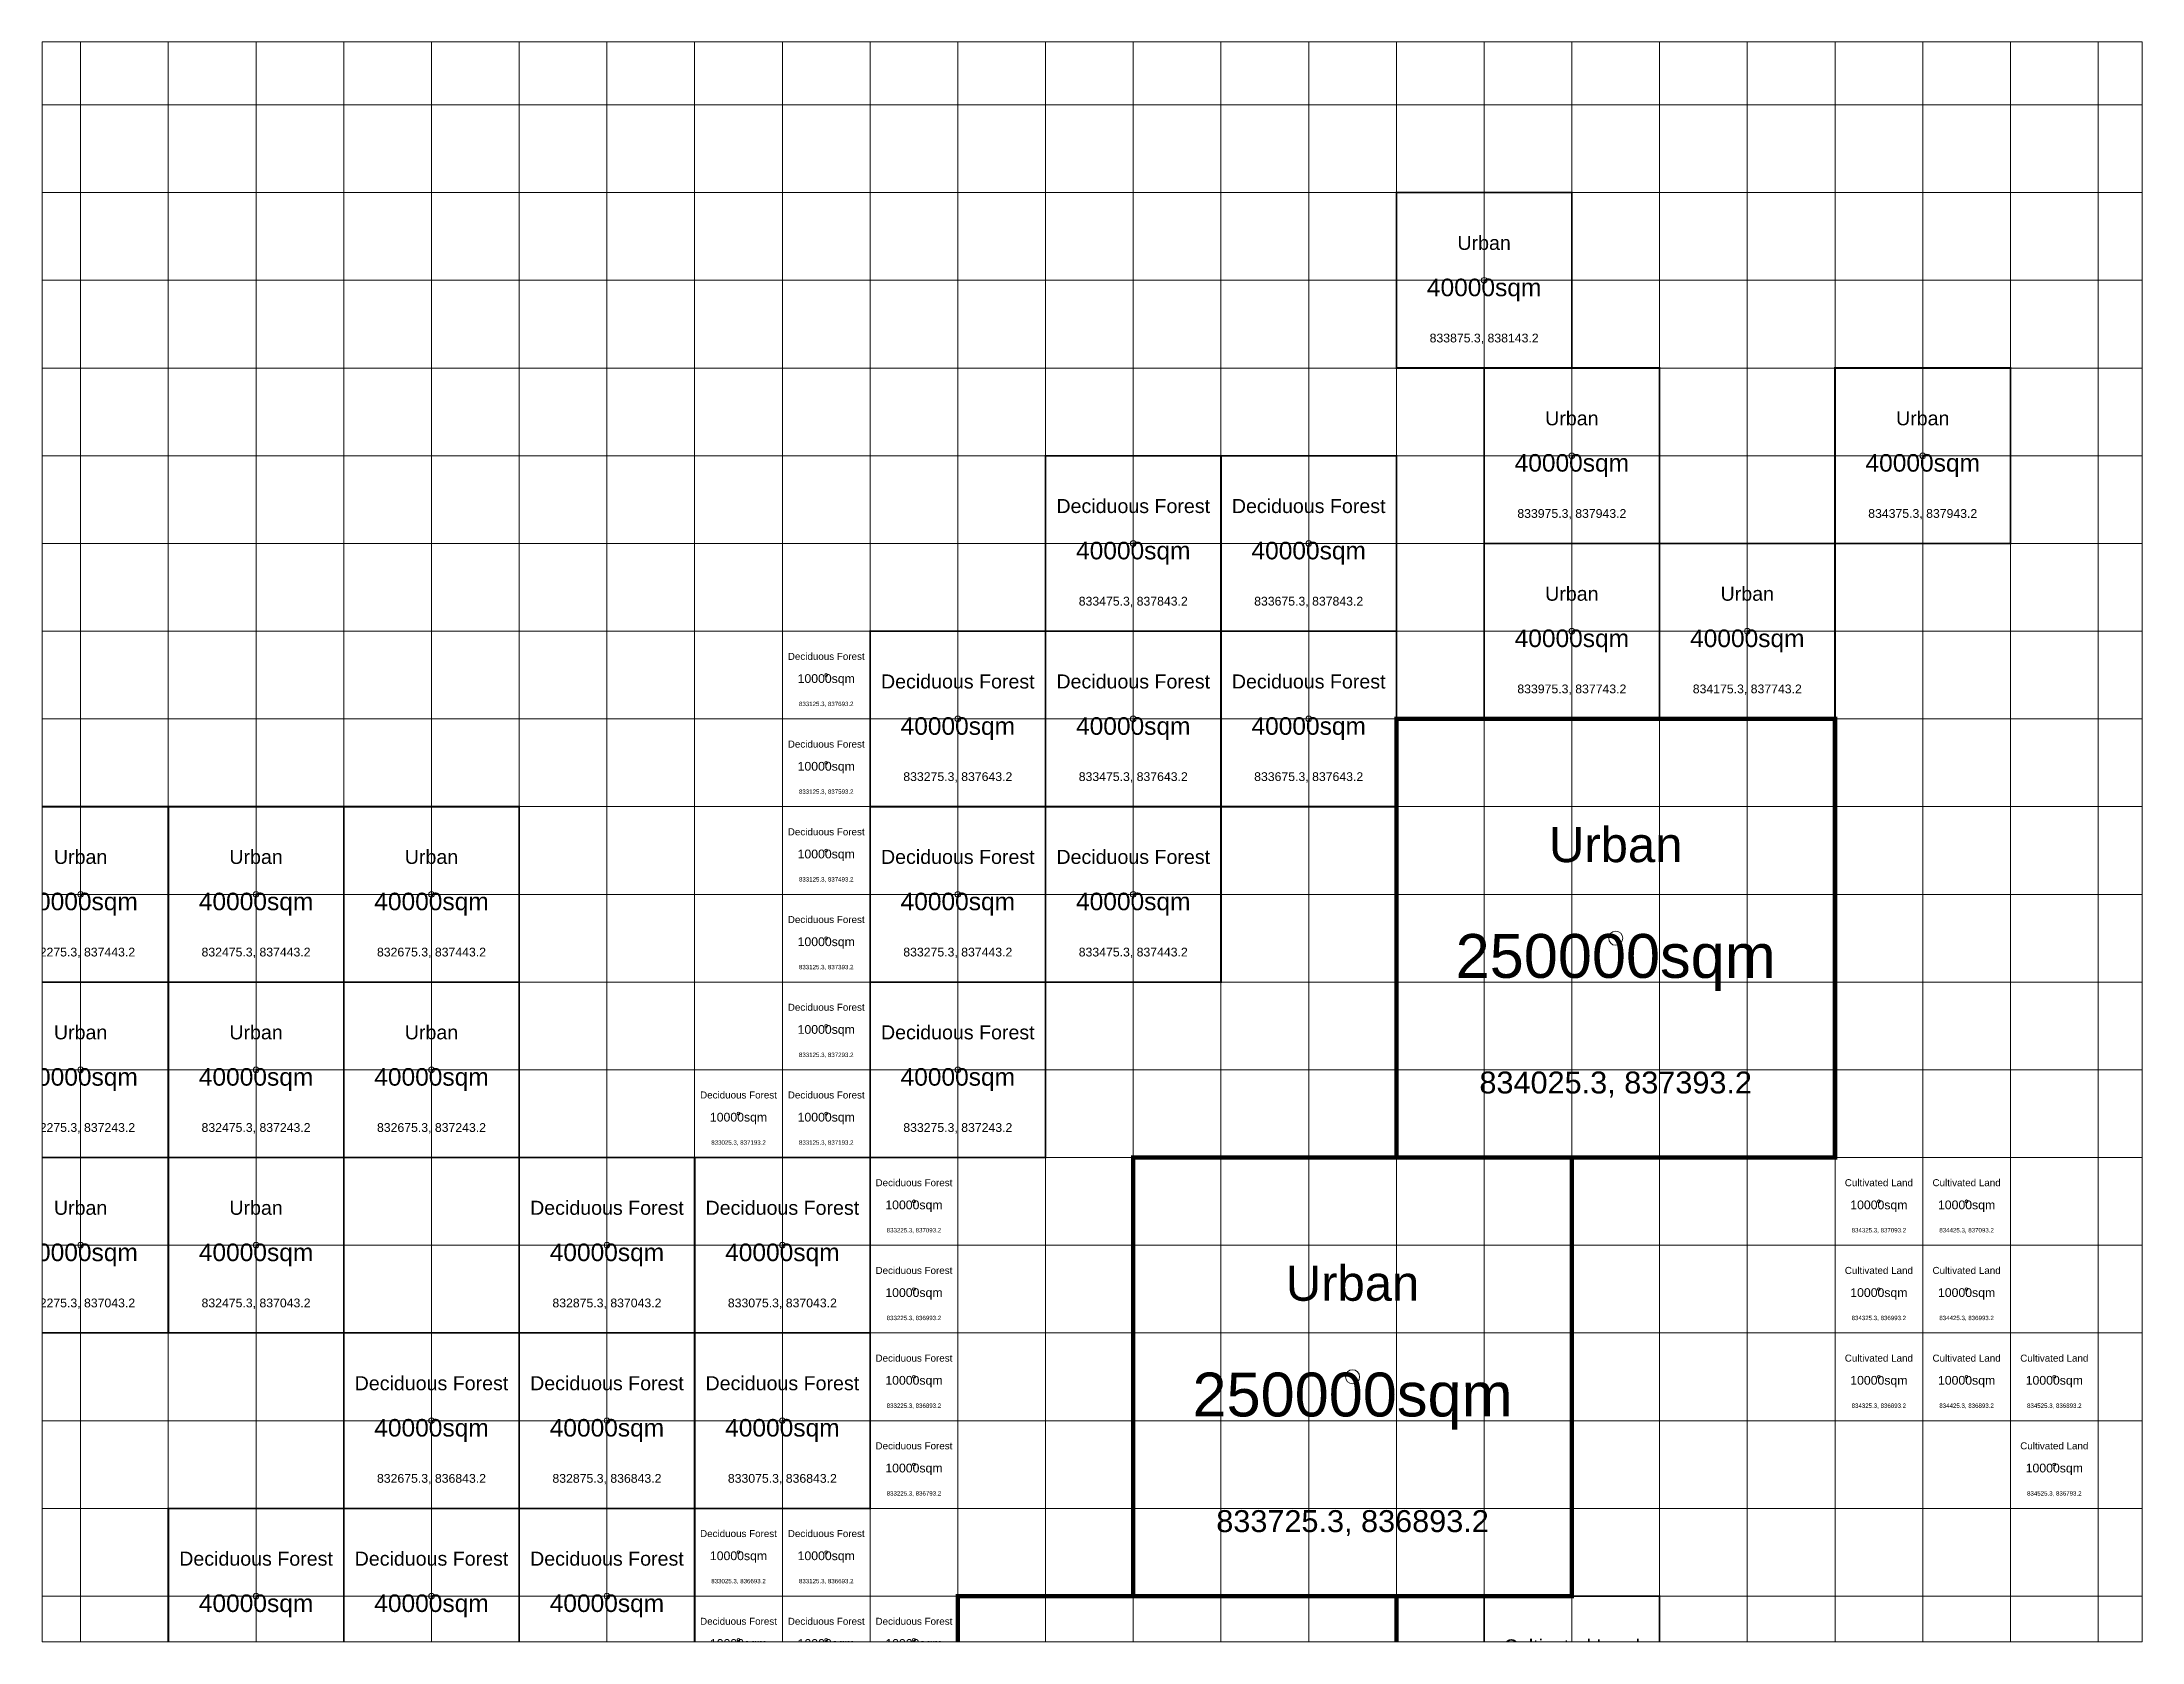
# Paper-space layout 'Layout2' of a CAD drawing. Header units: millimetres. Extents: x 1.05 to 9.45, y 0.8 to 7.2.
# The model-space entities are those that its viewports show. They can reach past a viewport. Long polylines and large blocks are cut down to what shows.
import ezdxf
from ezdxf.enums import TextEntityAlignment as Align

# ---------------------------------------------------------------- set-up
doc = ezdxf.new("R2010")
doc.units = ezdxf.units.MM
doc.header["$MEASUREMENT"] = 0
doc.layers.add('0_10km_10km', color=4, linetype='Continuous', lineweight=0)
doc.layers.add('0_Land Use', color=2, linetype='Continuous', lineweight=0)
for name, color, linetype, true_color in [('Cultivated Land', 41, 'Continuous', 0xffd966), ('Deciduous Forest', 79, 'Continuous', 0x375623), ('Urban', 46, 'Continuous', 0x806000)]:
    doc.layers.add(name, color=color, linetype=linetype, true_color=true_color)
doc.layers.add('Layer2', color=50, linetype='Continuous')
doc.styles.get("Standard").update_dxf_attribs({"font": 'arial.ttf'})
picture_1 = doc.add_image_def('image1.jpg', size_in_pixel=(720, 736))

# ---------------------------------------------------------------- blocks, each defined once
blk = doc.blocks.new('*U40')
blk.add_circle((100, 100), 3.21)
at = {"layer": 'Deciduous Forest', "const_width": 2}
blk.add_lwpolyline([(0, 0), (200, 0), (200, 200), (0, 200)], close=True, dxfattribs=at)
at = {"color": 0}
blk.add_attdef('LAND_TYPE', text='', height=16, dxfattribs=at).set_placement((100, 134.7), align=Align.CENTER)
for tag, height, p in [('BOX_AREA', 20, (100, 81.9)), ('COOR', 10, (100, 29.2))]:
    blk.add_attdef(tag, text='', height=height).set_placement(p, align=Align.CENTER)
blk = doc.blocks.new('*U46')
blk.add_circle((100, 100), 3.21)
at = {"layer": 'Deciduous Forest', "const_width": 2}
blk.add_lwpolyline([(0, 0), (200, 0), (200, 200), (0, 200)], close=True, dxfattribs=at)
at = {"color": 0}
blk.add_attdef('LAND_TYPE', text='', height=16, dxfattribs=at).set_placement((100, 134.7), align=Align.CENTER)
for tag, height, p in [('BOX_AREA', 20, (100, 81.9)), ('COOR', 10, (100, 29.2))]:
    blk.add_attdef(tag, text='', height=height).set_placement(p, align=Align.CENTER)
blk = doc.blocks.new('*U47')
blk.add_circle((100, 100), 3.21)
at = {"layer": 'Deciduous Forest', "const_width": 2}
blk.add_lwpolyline([(0, 0), (200, 0), (200, 200), (0, 200)], close=True, dxfattribs=at)
at = {"color": 0}
blk.add_attdef('LAND_TYPE', text='', height=16, dxfattribs=at).set_placement((100, 134.7), align=Align.CENTER)
for tag, height, p in [('BOX_AREA', 20, (100, 81.9)), ('COOR', 10, (100, 29.2))]:
    blk.add_attdef(tag, text='', height=height).set_placement(p, align=Align.CENTER)
blk = doc.blocks.new('*U48')
blk.add_circle((100, 100), 3.21)
at = {"layer": 'Deciduous Forest', "const_width": 2}
blk.add_lwpolyline([(0, 0), (200, 0), (200, 200), (0, 200)], close=True, dxfattribs=at)
at = {"color": 0}
blk.add_attdef('LAND_TYPE', text='', height=16, dxfattribs=at).set_placement((100, 134.7), align=Align.CENTER)
for tag, height, p in [('BOX_AREA', 20, (100, 81.9)), ('COOR', 10, (100, 29.2))]:
    blk.add_attdef(tag, text='', height=height).set_placement(p, align=Align.CENTER)
blk = doc.blocks.new('*U41')
blk.add_circle((100, 100), 3.21)
at = {"layer": 'Deciduous Forest', "const_width": 2}
blk.add_lwpolyline([(0, 0), (200, 0), (200, 200), (0, 200)], close=True, dxfattribs=at)
at = {"color": 0}
blk.add_attdef('LAND_TYPE', text='', height=16, dxfattribs=at).set_placement((100, 134.7), align=Align.CENTER)
for tag, height, p in [('BOX_AREA', 20, (100, 81.9)), ('COOR', 10, (100, 29.2))]:
    blk.add_attdef(tag, text='', height=height).set_placement(p, align=Align.CENTER)
blk = doc.blocks.new('*U42')
blk.add_circle((100, 100), 3.21)
at = {"layer": 'Deciduous Forest', "const_width": 2}
blk.add_lwpolyline([(0, 0), (200, 0), (200, 200), (0, 200)], close=True, dxfattribs=at)
at = {"color": 0}
blk.add_attdef('LAND_TYPE', text='', height=16, dxfattribs=at).set_placement((100, 134.7), align=Align.CENTER)
for tag, height, p in [('BOX_AREA', 20, (100, 81.9)), ('COOR', 10, (100, 29.2))]:
    blk.add_attdef(tag, text='', height=height).set_placement(p, align=Align.CENTER)
blk = doc.blocks.new('*U43')
blk.add_circle((100, 100), 3.21)
at = {"layer": 'Deciduous Forest', "const_width": 2}
blk.add_lwpolyline([(0, 0), (200, 0), (200, 200), (0, 200)], close=True, dxfattribs=at)
at = {"color": 0}
blk.add_attdef('LAND_TYPE', text='', height=16, dxfattribs=at).set_placement((100, 134.7), align=Align.CENTER)
for tag, height, p in [('BOX_AREA', 20, (100, 81.9)), ('COOR', 10, (100, 29.2))]:
    blk.add_attdef(tag, text='', height=height).set_placement(p, align=Align.CENTER)
blk = doc.blocks.new('*U44')
blk.add_circle((100, 100), 3.21)
at = {"layer": 'Deciduous Forest', "const_width": 2}
blk.add_lwpolyline([(0, 0), (200, 0), (200, 200), (0, 200)], close=True, dxfattribs=at)
at = {"color": 0}
blk.add_attdef('LAND_TYPE', text='', height=16, dxfattribs=at).set_placement((100, 134.7), align=Align.CENTER)
for tag, height, p in [('BOX_AREA', 20, (100, 81.9)), ('COOR', 10, (100, 29.2))]:
    blk.add_attdef(tag, text='', height=height).set_placement(p, align=Align.CENTER)
blk = doc.blocks.new('*U50')
blk.add_circle((100, 100), 3.21)
at = {"layer": 'Deciduous Forest', "const_width": 2}
blk.add_lwpolyline([(0, 0), (200, 0), (200, 200), (0, 200)], close=True, dxfattribs=at)
at = {"color": 0}
blk.add_attdef('LAND_TYPE', text='', height=16, dxfattribs=at).set_placement((100, 134.7), align=Align.CENTER)
for tag, height, p in [('BOX_AREA', 20, (100, 81.9)), ('COOR', 10, (100, 29.2))]:
    blk.add_attdef(tag, text='', height=height).set_placement(p, align=Align.CENTER)
blk = doc.blocks.new('*U51')
blk.add_circle((100, 100), 3.21)
at = {"layer": 'Deciduous Forest', "const_width": 2}
blk.add_lwpolyline([(0, 0), (200, 0), (200, 200), (0, 200)], close=True, dxfattribs=at)
at = {"color": 0}
blk.add_attdef('LAND_TYPE', text='', height=16, dxfattribs=at).set_placement((100, 134.7), align=Align.CENTER)
for tag, height, p in [('BOX_AREA', 20, (100, 81.9)), ('COOR', 10, (100, 29.2))]:
    blk.add_attdef(tag, text='', height=height).set_placement(p, align=Align.CENTER)
blk = doc.blocks.new('*U52')
blk.add_circle((100, 100), 3.21)
at = {"layer": 'Deciduous Forest', "const_width": 2}
blk.add_lwpolyline([(0, 0), (200, 0), (200, 200), (0, 200)], close=True, dxfattribs=at)
at = {"color": 0}
blk.add_attdef('LAND_TYPE', text='', height=16, dxfattribs=at).set_placement((100, 134.7), align=Align.CENTER)
for tag, height, p in [('BOX_AREA', 20, (100, 81.9)), ('COOR', 10, (100, 29.2))]:
    blk.add_attdef(tag, text='', height=height).set_placement(p, align=Align.CENTER)
blk = doc.blocks.new('*U53')
blk.add_circle((100, 100), 3.21)
at = {"layer": 'Deciduous Forest', "const_width": 2}
blk.add_lwpolyline([(0, 0), (200, 0), (200, 200), (0, 200)], close=True, dxfattribs=at)
at = {"color": 0}
blk.add_attdef('LAND_TYPE', text='', height=16, dxfattribs=at).set_placement((100, 134.7), align=Align.CENTER)
for tag, height, p in [('BOX_AREA', 20, (100, 81.9)), ('COOR', 10, (100, 29.2))]:
    blk.add_attdef(tag, text='', height=height).set_placement(p, align=Align.CENTER)
blk = doc.blocks.new('*U78')
blk.add_circle((100, 100), 3.21)
at = {"layer": 'Deciduous Forest', "const_width": 2}
blk.add_lwpolyline([(0, 0), (200, 0), (200, 200), (0, 200)], close=True, dxfattribs=at)
at = {"color": 0}
blk.add_attdef('LAND_TYPE', text='', height=16, dxfattribs=at).set_placement((100, 134.7), align=Align.CENTER)
for tag, height, p in [('BOX_AREA', 20, (100, 81.9)), ('COOR', 10, (100, 29.2))]:
    blk.add_attdef(tag, text='', height=height).set_placement(p, align=Align.CENTER)
blk = doc.blocks.new('*U79')
blk.add_circle((100, 100), 3.21)
at = {"layer": 'Deciduous Forest', "const_width": 2}
blk.add_lwpolyline([(0, 0), (200, 0), (200, 200), (0, 200)], close=True, dxfattribs=at)
at = {"color": 0}
blk.add_attdef('LAND_TYPE', text='', height=16, dxfattribs=at).set_placement((100, 134.7), align=Align.CENTER)
for tag, height, p in [('BOX_AREA', 20, (100, 81.9)), ('COOR', 10, (100, 29.2))]:
    blk.add_attdef(tag, text='', height=height).set_placement(p, align=Align.CENTER)
blk = doc.blocks.new('*U80')
blk.add_circle((100, 100), 3.21)
at = {"layer": 'Deciduous Forest', "const_width": 2}
blk.add_lwpolyline([(0, 0), (200, 0), (200, 200), (0, 200)], close=True, dxfattribs=at)
at = {"color": 0}
blk.add_attdef('LAND_TYPE', text='', height=16, dxfattribs=at).set_placement((100, 134.7), align=Align.CENTER)
for tag, height, p in [('BOX_AREA', 20, (100, 81.9)), ('COOR', 10, (100, 29.2))]:
    blk.add_attdef(tag, text='', height=height).set_placement(p, align=Align.CENTER)
blk = doc.blocks.new('*U28')
blk.add_circle((100, 100), 3.21)
at = {"layer": 'Deciduous Forest', "const_width": 2}
blk.add_lwpolyline([(0, 0), (200, 0), (200, 200), (0, 200)], close=True, dxfattribs=at)
at = {"color": 0}
blk.add_attdef('LAND_TYPE', text='', height=16, dxfattribs=at).set_placement((100, 134.7), align=Align.CENTER)
for tag, height, p in [('BOX_AREA', 20, (100, 81.9)), ('COOR', 10, (100, 29.2))]:
    blk.add_attdef(tag, text='', height=height).set_placement(p, align=Align.CENTER)
blk = doc.blocks.new('*U68')
blk.add_circle((50, 50), 1.6)
at = {"layer": 'Deciduous Forest', "const_width": 1}
blk.add_lwpolyline([(0, 0), (100, 0), (100, 100), (0, 100)], close=True, dxfattribs=at)
at = {"color": 0}
blk.add_attdef('LAND_TYPE', text='', height=8, dxfattribs=at).set_placement((50, 67.3), align=Align.CENTER)
for tag, height, p in [('BOX_AREA', 10, (50, 41)), ('COOR', 5, (50, 14.6))]:
    blk.add_attdef(tag, text='', height=height).set_placement(p, align=Align.CENTER)
blk = doc.blocks.new('*U89')
blk.add_circle((50, 50), 1.6)
at = {"layer": 'Deciduous Forest', "const_width": 1}
blk.add_lwpolyline([(0, 0), (100, 0), (100, 100), (0, 100)], close=True, dxfattribs=at)
at = {"color": 0}
blk.add_attdef('LAND_TYPE', text='', height=8, dxfattribs=at).set_placement((50, 67.3), align=Align.CENTER)
for tag, height, p in [('BOX_AREA', 10, (50, 41)), ('COOR', 5, (50, 14.6))]:
    blk.add_attdef(tag, text='', height=height).set_placement(p, align=Align.CENTER)
blk = doc.blocks.new('*U90')
blk.add_circle((50, 50), 1.6)
at = {"layer": 'Deciduous Forest', "const_width": 1}
blk.add_lwpolyline([(0, 0), (100, 0), (100, 100), (0, 100)], close=True, dxfattribs=at)
at = {"color": 0}
blk.add_attdef('LAND_TYPE', text='', height=8, dxfattribs=at).set_placement((50, 67.3), align=Align.CENTER)
for tag, height, p in [('BOX_AREA', 10, (50, 41)), ('COOR', 5, (50, 14.6))]:
    blk.add_attdef(tag, text='', height=height).set_placement(p, align=Align.CENTER)
blk = doc.blocks.new('*U91')
blk.add_circle((50, 50), 1.6)
at = {"layer": 'Deciduous Forest', "const_width": 1}
blk.add_lwpolyline([(0, 0), (100, 0), (100, 100), (0, 100)], close=True, dxfattribs=at)
at = {"color": 0}
blk.add_attdef('LAND_TYPE', text='', height=8, dxfattribs=at).set_placement((50, 67.3), align=Align.CENTER)
for tag, height, p in [('BOX_AREA', 10, (50, 41)), ('COOR', 5, (50, 14.6))]:
    blk.add_attdef(tag, text='', height=height).set_placement(p, align=Align.CENTER)
blk = doc.blocks.new('*U75')
blk.add_circle((50, 50), 1.6)
at = {"layer": 'Deciduous Forest', "const_width": 1}
blk.add_lwpolyline([(0, 0), (100, 0), (100, 100), (0, 100)], close=True, dxfattribs=at)
at = {"color": 0}
blk.add_attdef('LAND_TYPE', text='', height=8, dxfattribs=at).set_placement((50, 67.3), align=Align.CENTER)
for tag, height, p in [('BOX_AREA', 10, (50, 41)), ('COOR', 5, (50, 14.6))]:
    blk.add_attdef(tag, text='', height=height).set_placement(p, align=Align.CENTER)
blk = doc.blocks.new('*U76')
blk.add_circle((50, 50), 1.6)
at = {"layer": 'Deciduous Forest', "const_width": 1}
blk.add_lwpolyline([(0, 0), (100, 0), (100, 100), (0, 100)], close=True, dxfattribs=at)
at = {"color": 0}
blk.add_attdef('LAND_TYPE', text='', height=8, dxfattribs=at).set_placement((50, 67.3), align=Align.CENTER)
for tag, height, p in [('BOX_AREA', 10, (50, 41)), ('COOR', 5, (50, 14.6))]:
    blk.add_attdef(tag, text='', height=height).set_placement(p, align=Align.CENTER)
blk = doc.blocks.new('*U77')
blk.add_circle((50, 50), 1.6)
at = {"layer": 'Deciduous Forest', "const_width": 1}
blk.add_lwpolyline([(0, 0), (100, 0), (100, 100), (0, 100)], close=True, dxfattribs=at)
at = {"color": 0}
blk.add_attdef('LAND_TYPE', text='', height=8, dxfattribs=at).set_placement((50, 67.3), align=Align.CENTER)
for tag, height, p in [('BOX_AREA', 10, (50, 41)), ('COOR', 5, (50, 14.6))]:
    blk.add_attdef(tag, text='', height=height).set_placement(p, align=Align.CENTER)
blk = doc.blocks.new('*U92')
blk.add_circle((50, 50), 1.6)
at = {"layer": 'Deciduous Forest', "const_width": 1}
blk.add_lwpolyline([(0, 0), (100, 0), (100, 100), (0, 100)], close=True, dxfattribs=at)
at = {"color": 0}
blk.add_attdef('LAND_TYPE', text='', height=8, dxfattribs=at).set_placement((50, 67.3), align=Align.CENTER)
for tag, height, p in [('BOX_AREA', 10, (50, 41)), ('COOR', 5, (50, 14.6))]:
    blk.add_attdef(tag, text='', height=height).set_placement(p, align=Align.CENTER)
blk = doc.blocks.new('*U93')
blk.add_circle((50, 50), 1.6)
at = {"layer": 'Deciduous Forest', "const_width": 1}
blk.add_lwpolyline([(0, 0), (100, 0), (100, 100), (0, 100)], close=True, dxfattribs=at)
at = {"color": 0}
blk.add_attdef('LAND_TYPE', text='', height=8, dxfattribs=at).set_placement((50, 67.3), align=Align.CENTER)
for tag, height, p in [('BOX_AREA', 10, (50, 41)), ('COOR', 5, (50, 14.6))]:
    blk.add_attdef(tag, text='', height=height).set_placement(p, align=Align.CENTER)
blk = doc.blocks.new('*U94')
blk.add_circle((50, 50), 1.6)
at = {"layer": 'Deciduous Forest', "const_width": 1}
blk.add_lwpolyline([(0, 0), (100, 0), (100, 100), (0, 100)], close=True, dxfattribs=at)
at = {"color": 0}
blk.add_attdef('LAND_TYPE', text='', height=8, dxfattribs=at).set_placement((50, 67.3), align=Align.CENTER)
for tag, height, p in [('BOX_AREA', 10, (50, 41)), ('COOR', 5, (50, 14.6))]:
    blk.add_attdef(tag, text='', height=height).set_placement(p, align=Align.CENTER)
blk = doc.blocks.new('*U95')
blk.add_circle((50, 50), 1.6)
at = {"layer": 'Deciduous Forest', "const_width": 1}
blk.add_lwpolyline([(0, 0), (100, 0), (100, 100), (0, 100)], close=True, dxfattribs=at)
at = {"color": 0}
blk.add_attdef('LAND_TYPE', text='', height=8, dxfattribs=at).set_placement((50, 67.3), align=Align.CENTER)
for tag, height, p in [('BOX_AREA', 10, (50, 41)), ('COOR', 5, (50, 14.6))]:
    blk.add_attdef(tag, text='', height=height).set_placement(p, align=Align.CENTER)
blk = doc.blocks.new('*U81')
blk.add_circle((50, 50), 1.6)
at = {"layer": 'Deciduous Forest', "const_width": 1}
blk.add_lwpolyline([(0, 0), (100, 0), (100, 100), (0, 100)], close=True, dxfattribs=at)
at = {"color": 0}
blk.add_attdef('LAND_TYPE', text='', height=8, dxfattribs=at).set_placement((50, 67.3), align=Align.CENTER)
for tag, height, p in [('BOX_AREA', 10, (50, 41)), ('COOR', 5, (50, 14.6))]:
    blk.add_attdef(tag, text='', height=height).set_placement(p, align=Align.CENTER)
blk = doc.blocks.new('*U82')
blk.add_circle((50, 50), 1.6)
at = {"layer": 'Deciduous Forest', "const_width": 1}
blk.add_lwpolyline([(0, 0), (100, 0), (100, 100), (0, 100)], close=True, dxfattribs=at)
at = {"color": 0}
blk.add_attdef('LAND_TYPE', text='', height=8, dxfattribs=at).set_placement((50, 67.3), align=Align.CENTER)
for tag, height, p in [('BOX_AREA', 10, (50, 41)), ('COOR', 5, (50, 14.6))]:
    blk.add_attdef(tag, text='', height=height).set_placement(p, align=Align.CENTER)
blk = doc.blocks.new('*U83')
blk.add_circle((50, 50), 1.6)
at = {"layer": 'Deciduous Forest', "const_width": 1}
blk.add_lwpolyline([(0, 0), (100, 0), (100, 100), (0, 100)], close=True, dxfattribs=at)
at = {"color": 0}
blk.add_attdef('LAND_TYPE', text='', height=8, dxfattribs=at).set_placement((50, 67.3), align=Align.CENTER)
for tag, height, p in [('BOX_AREA', 10, (50, 41)), ('COOR', 5, (50, 14.6))]:
    blk.add_attdef(tag, text='', height=height).set_placement(p, align=Align.CENTER)
blk = doc.blocks.new('*U84')
blk.add_circle((50, 50), 1.6)
at = {"layer": 'Deciduous Forest', "const_width": 1}
blk.add_lwpolyline([(0, 0), (100, 0), (100, 100), (0, 100)], close=True, dxfattribs=at)
at = {"color": 0}
blk.add_attdef('LAND_TYPE', text='', height=8, dxfattribs=at).set_placement((50, 67.3), align=Align.CENTER)
for tag, height, p in [('BOX_AREA', 10, (50, 41)), ('COOR', 5, (50, 14.6))]:
    blk.add_attdef(tag, text='', height=height).set_placement(p, align=Align.CENTER)
blk = doc.blocks.new('*U96')
blk.add_circle((50, 50), 1.6)
at = {"layer": 'Deciduous Forest', "const_width": 1}
blk.add_lwpolyline([(0, 0), (100, 0), (100, 100), (0, 100)], close=True, dxfattribs=at)
at = {"color": 0}
blk.add_attdef('LAND_TYPE', text='', height=8, dxfattribs=at).set_placement((50, 67.3), align=Align.CENTER)
for tag, height, p in [('BOX_AREA', 10, (50, 41)), ('COOR', 5, (50, 14.6))]:
    blk.add_attdef(tag, text='', height=height).set_placement(p, align=Align.CENTER)
blk = doc.blocks.new('*U32')
blk.add_circle((250, 250), 8.02)
at = {"layer": 'Urban', "const_width": 5}
blk.add_lwpolyline([(0, 0), (500, 0), (500, 500), (0, 500)], close=True, dxfattribs=at)
at = {"color": 0}
blk.add_attdef('LAND_TYPE', text='', height=40, dxfattribs=at).set_placement((250, 336.7), align=Align.CENTER)
for tag, height, p in [('BOX_AREA', 50, (250, 204.8)), ('COOR', 25, (250, 73))]:
    blk.add_attdef(tag, text='', height=height).set_placement(p, align=Align.CENTER)
blk = doc.blocks.new('*U114')
blk.add_circle((250, 250), 8.02)
at = {"layer": 'Urban', "const_width": 5}
blk.add_lwpolyline([(0, 0), (500, 0), (500, 500), (0, 500)], close=True, dxfattribs=at)
at = {"color": 0}
blk.add_attdef('LAND_TYPE', text='', height=40, dxfattribs=at).set_placement((250, 336.7), align=Align.CENTER)
for tag, height, p in [('BOX_AREA', 50, (250, 204.8)), ('COOR', 25, (250, 73))]:
    blk.add_attdef(tag, text='', height=height).set_placement(p, align=Align.CENTER)
blk = doc.blocks.new('*U115')
blk.add_circle((250, 250), 8.02)
at = {"layer": 'Urban', "const_width": 5}
blk.add_lwpolyline([(0, 0), (500, 0), (500, 500), (0, 500)], close=True, dxfattribs=at)
at = {"color": 0}
blk.add_attdef('LAND_TYPE', text='', height=40, dxfattribs=at).set_placement((250, 336.7), align=Align.CENTER)
for tag, height, p in [('BOX_AREA', 50, (250, 204.8)), ('COOR', 25, (250, 73))]:
    blk.add_attdef(tag, text='', height=height).set_placement(p, align=Align.CENTER)
blk = doc.blocks.new('*U116')
blk.add_circle((100, 100), 3.21)
at = {"layer": 'Urban', "const_width": 2}
blk.add_lwpolyline([(0, 0), (200, 0), (200, 200), (0, 200)], close=True, dxfattribs=at)
at = {"color": 0}
blk.add_attdef('LAND_TYPE', text='', height=16, dxfattribs=at).set_placement((100, 134.7), align=Align.CENTER)
for tag, height, p in [('BOX_AREA', 20, (100, 81.9)), ('COOR', 10, (100, 29.2))]:
    blk.add_attdef(tag, text='', height=height).set_placement(p, align=Align.CENTER)
blk = doc.blocks.new('*U122')
blk.add_circle((100, 100), 3.21)
at = {"layer": 'Urban', "const_width": 2}
blk.add_lwpolyline([(0, 0), (200, 0), (200, 200), (0, 200)], close=True, dxfattribs=at)
at = {"color": 0}
blk.add_attdef('LAND_TYPE', text='', height=16, dxfattribs=at).set_placement((100, 134.7), align=Align.CENTER)
for tag, height, p in [('BOX_AREA', 20, (100, 81.9)), ('COOR', 10, (100, 29.2))]:
    blk.add_attdef(tag, text='', height=height).set_placement(p, align=Align.CENTER)
blk = doc.blocks.new('*U123')
blk.add_circle((100, 100), 3.21)
at = {"layer": 'Urban', "const_width": 2}
blk.add_lwpolyline([(0, 0), (200, 0), (200, 200), (0, 200)], close=True, dxfattribs=at)
at = {"color": 0}
blk.add_attdef('LAND_TYPE', text='', height=16, dxfattribs=at).set_placement((100, 134.7), align=Align.CENTER)
for tag, height, p in [('BOX_AREA', 20, (100, 81.9)), ('COOR', 10, (100, 29.2))]:
    blk.add_attdef(tag, text='', height=height).set_placement(p, align=Align.CENTER)
blk = doc.blocks.new('*U124')
blk.add_circle((100, 100), 3.21)
at = {"layer": 'Urban', "const_width": 2}
blk.add_lwpolyline([(0, 0), (200, 0), (200, 200), (0, 200)], close=True, dxfattribs=at)
at = {"color": 0}
blk.add_attdef('LAND_TYPE', text='', height=16, dxfattribs=at).set_placement((100, 134.7), align=Align.CENTER)
for tag, height, p in [('BOX_AREA', 20, (100, 81.9)), ('COOR', 10, (100, 29.2))]:
    blk.add_attdef(tag, text='', height=height).set_placement(p, align=Align.CENTER)
blk = doc.blocks.new('*U125')
blk.add_circle((100, 100), 3.21)
at = {"layer": 'Urban', "const_width": 2}
blk.add_lwpolyline([(0, 0), (200, 0), (200, 200), (0, 200)], close=True, dxfattribs=at)
at = {"color": 0}
blk.add_attdef('LAND_TYPE', text='', height=16, dxfattribs=at).set_placement((100, 134.7), align=Align.CENTER)
for tag, height, p in [('BOX_AREA', 20, (100, 81.9)), ('COOR', 10, (100, 29.2))]:
    blk.add_attdef(tag, text='', height=height).set_placement(p, align=Align.CENTER)
blk = doc.blocks.new('*U127')
blk.add_circle((100, 100), 3.21)
at = {"layer": 'Urban', "const_width": 2}
blk.add_lwpolyline([(0, 0), (200, 0), (200, 200), (0, 200)], close=True, dxfattribs=at)
at = {"color": 0}
blk.add_attdef('LAND_TYPE', text='', height=16, dxfattribs=at).set_placement((100, 134.7), align=Align.CENTER)
for tag, height, p in [('BOX_AREA', 20, (100, 81.9)), ('COOR', 10, (100, 29.2))]:
    blk.add_attdef(tag, text='', height=height).set_placement(p, align=Align.CENTER)
blk = doc.blocks.new('*U128')
blk.add_circle((100, 100), 3.21)
at = {"layer": 'Urban', "const_width": 2}
blk.add_lwpolyline([(0, 0), (200, 0), (200, 200), (0, 200)], close=True, dxfattribs=at)
at = {"color": 0}
blk.add_attdef('LAND_TYPE', text='', height=16, dxfattribs=at).set_placement((100, 134.7), align=Align.CENTER)
for tag, height, p in [('BOX_AREA', 20, (100, 81.9)), ('COOR', 10, (100, 29.2))]:
    blk.add_attdef(tag, text='', height=height).set_placement(p, align=Align.CENTER)
blk = doc.blocks.new('*U129')
blk.add_circle((100, 100), 3.21)
at = {"layer": 'Urban', "const_width": 2}
blk.add_lwpolyline([(0, 0), (200, 0), (200, 200), (0, 200)], close=True, dxfattribs=at)
at = {"color": 0}
blk.add_attdef('LAND_TYPE', text='', height=16, dxfattribs=at).set_placement((100, 134.7), align=Align.CENTER)
for tag, height, p in [('BOX_AREA', 20, (100, 81.9)), ('COOR', 10, (100, 29.2))]:
    blk.add_attdef(tag, text='', height=height).set_placement(p, align=Align.CENTER)
blk = doc.blocks.new('*U130')
blk.add_circle((100, 100), 3.21)
at = {"layer": 'Urban', "const_width": 2}
blk.add_lwpolyline([(0, 0), (200, 0), (200, 200), (0, 200)], close=True, dxfattribs=at)
at = {"color": 0}
blk.add_attdef('LAND_TYPE', text='', height=16, dxfattribs=at).set_placement((100, 134.7), align=Align.CENTER)
for tag, height, p in [('BOX_AREA', 20, (100, 81.9)), ('COOR', 10, (100, 29.2))]:
    blk.add_attdef(tag, text='', height=height).set_placement(p, align=Align.CENTER)
blk = doc.blocks.new('*U109')
blk.add_circle((100, 100), 3.21)
at = {"layer": 'Urban', "const_width": 2}
blk.add_lwpolyline([(0, 0), (200, 0), (200, 200), (0, 200)], close=True, dxfattribs=at)
at = {"color": 0}
blk.add_attdef('LAND_TYPE', text='', height=16, dxfattribs=at).set_placement((100, 134.7), align=Align.CENTER)
for tag, height, p in [('BOX_AREA', 20, (100, 81.9)), ('COOR', 10, (100, 29.2))]:
    blk.add_attdef(tag, text='', height=height).set_placement(p, align=Align.CENTER)
blk = doc.blocks.new('*U110')
blk.add_circle((100, 100), 3.21)
at = {"layer": 'Urban', "const_width": 2}
blk.add_lwpolyline([(0, 0), (200, 0), (200, 200), (0, 200)], close=True, dxfattribs=at)
at = {"color": 0}
blk.add_attdef('LAND_TYPE', text='', height=16, dxfattribs=at).set_placement((100, 134.7), align=Align.CENTER)
for tag, height, p in [('BOX_AREA', 20, (100, 81.9)), ('COOR', 10, (100, 29.2))]:
    blk.add_attdef(tag, text='', height=height).set_placement(p, align=Align.CENTER)
blk = doc.blocks.new('*U111')
blk.add_circle((100, 100), 3.21)
at = {"layer": 'Urban', "const_width": 2}
blk.add_lwpolyline([(0, 0), (200, 0), (200, 200), (0, 200)], close=True, dxfattribs=at)
at = {"color": 0}
blk.add_attdef('LAND_TYPE', text='', height=16, dxfattribs=at).set_placement((100, 134.7), align=Align.CENTER)
for tag, height, p in [('BOX_AREA', 20, (100, 81.9)), ('COOR', 10, (100, 29.2))]:
    blk.add_attdef(tag, text='', height=height).set_placement(p, align=Align.CENTER)
blk = doc.blocks.new('*U112')
blk.add_circle((100, 100), 3.21)
at = {"layer": 'Urban', "const_width": 2}
blk.add_lwpolyline([(0, 0), (200, 0), (200, 200), (0, 200)], close=True, dxfattribs=at)
at = {"color": 0}
blk.add_attdef('LAND_TYPE', text='', height=16, dxfattribs=at).set_placement((100, 134.7), align=Align.CENTER)
for tag, height, p in [('BOX_AREA', 20, (100, 81.9)), ('COOR', 10, (100, 29.2))]:
    blk.add_attdef(tag, text='', height=height).set_placement(p, align=Align.CENTER)
blk = doc.blocks.new('*U33')
blk.add_circle((100, 100), 3.21)
at = {"layer": 'Cultivated Land', "const_width": 2}
blk.add_lwpolyline([(0, 0), (200, 0), (200, 200), (0, 200)], close=True, dxfattribs=at)
at = {"color": 0}
blk.add_attdef('LAND_TYPE', text='', height=16, dxfattribs=at).set_placement((100, 134.7), align=Align.CENTER)
for tag, height, p in [('BOX_AREA', 20, (100, 81.9)), ('COOR', 10, (100, 29.2))]:
    blk.add_attdef(tag, text='', height=height).set_placement(p, align=Align.CENTER)
blk = doc.blocks.new('*U135')
blk.add_circle((50, 50), 1.6)
at = {"layer": 'Cultivated Land', "const_width": 1}
blk.add_lwpolyline([(0, 0), (100, 0), (100, 100), (0, 100)], close=True, dxfattribs=at)
at = {"color": 0}
blk.add_attdef('LAND_TYPE', text='', height=8, dxfattribs=at).set_placement((50, 67.3), align=Align.CENTER)
for tag, height, p in [('BOX_AREA', 10, (50, 41)), ('COOR', 5, (50, 14.6))]:
    blk.add_attdef(tag, text='', height=height).set_placement(p, align=Align.CENTER)
blk = doc.blocks.new('*U136')
blk.add_circle((50, 50), 1.6)
at = {"layer": 'Cultivated Land', "const_width": 1}
blk.add_lwpolyline([(0, 0), (100, 0), (100, 100), (0, 100)], close=True, dxfattribs=at)
at = {"color": 0}
blk.add_attdef('LAND_TYPE', text='', height=8, dxfattribs=at).set_placement((50, 67.3), align=Align.CENTER)
for tag, height, p in [('BOX_AREA', 10, (50, 41)), ('COOR', 5, (50, 14.6))]:
    blk.add_attdef(tag, text='', height=height).set_placement(p, align=Align.CENTER)
blk = doc.blocks.new('*U131')
blk.add_circle((50, 50), 1.6)
at = {"layer": 'Cultivated Land', "const_width": 1}
blk.add_lwpolyline([(0, 0), (100, 0), (100, 100), (0, 100)], close=True, dxfattribs=at)
at = {"color": 0}
blk.add_attdef('LAND_TYPE', text='', height=8, dxfattribs=at).set_placement((50, 67.3), align=Align.CENTER)
for tag, height, p in [('BOX_AREA', 10, (50, 41)), ('COOR', 5, (50, 14.6))]:
    blk.add_attdef(tag, text='', height=height).set_placement(p, align=Align.CENTER)
blk = doc.blocks.new('*U132')
blk.add_circle((50, 50), 1.6)
at = {"layer": 'Cultivated Land', "const_width": 1}
blk.add_lwpolyline([(0, 0), (100, 0), (100, 100), (0, 100)], close=True, dxfattribs=at)
at = {"color": 0}
blk.add_attdef('LAND_TYPE', text='', height=8, dxfattribs=at).set_placement((50, 67.3), align=Align.CENTER)
for tag, height, p in [('BOX_AREA', 10, (50, 41)), ('COOR', 5, (50, 14.6))]:
    blk.add_attdef(tag, text='', height=height).set_placement(p, align=Align.CENTER)
blk = doc.blocks.new('*U133')
blk.add_circle((50, 50), 1.6)
at = {"layer": 'Cultivated Land', "const_width": 1}
blk.add_lwpolyline([(0, 0), (100, 0), (100, 100), (0, 100)], close=True, dxfattribs=at)
at = {"color": 0}
blk.add_attdef('LAND_TYPE', text='', height=8, dxfattribs=at).set_placement((50, 67.3), align=Align.CENTER)
for tag, height, p in [('BOX_AREA', 10, (50, 41)), ('COOR', 5, (50, 14.6))]:
    blk.add_attdef(tag, text='', height=height).set_placement(p, align=Align.CENTER)
blk = doc.blocks.new('*U134')
blk.add_circle((50, 50), 1.6)
at = {"layer": 'Cultivated Land', "const_width": 1}
blk.add_lwpolyline([(0, 0), (100, 0), (100, 100), (0, 100)], close=True, dxfattribs=at)
at = {"color": 0}
blk.add_attdef('LAND_TYPE', text='', height=8, dxfattribs=at).set_placement((50, 67.3), align=Align.CENTER)
for tag, height, p in [('BOX_AREA', 10, (50, 41)), ('COOR', 5, (50, 14.6))]:
    blk.add_attdef(tag, text='', height=height).set_placement(p, align=Align.CENTER)
blk = doc.blocks.new('*U117')
blk.add_circle((50, 50), 1.6)
at = {"layer": 'Cultivated Land', "const_width": 1}
blk.add_lwpolyline([(0, 0), (100, 0), (100, 100), (0, 100)], close=True, dxfattribs=at)
at = {"color": 0}
blk.add_attdef('LAND_TYPE', text='', height=8, dxfattribs=at).set_placement((50, 67.3), align=Align.CENTER)
for tag, height, p in [('BOX_AREA', 10, (50, 41)), ('COOR', 5, (50, 14.6))]:
    blk.add_attdef(tag, text='', height=height).set_placement(p, align=Align.CENTER)
blk = doc.blocks.new('*U118')
blk.add_circle((50, 50), 1.6)
at = {"layer": 'Cultivated Land', "const_width": 1}
blk.add_lwpolyline([(0, 0), (100, 0), (100, 100), (0, 100)], close=True, dxfattribs=at)
at = {"color": 0}
blk.add_attdef('LAND_TYPE', text='', height=8, dxfattribs=at).set_placement((50, 67.3), align=Align.CENTER)
for tag, height, p in [('BOX_AREA', 10, (50, 41)), ('COOR', 5, (50, 14.6))]:
    blk.add_attdef(tag, text='', height=height).set_placement(p, align=Align.CENTER)

msp = doc.modelspace()

# ---------------------------------------------------------------- linework, layer by layer
at = {"layer": '0_Land Use', "color": 0}
for p, direction in [((832275.3, 835743.2), (0, -1)), ((832375.3, 835743.2), (0, -1)), ((832475.3, 835743.2), (0, -1)), ((832575.3, 835743.2), (0, -1)), ((832675.3, 835743.2), (0, -1)), ((832775.3, 835743.2), (0, -1)), ((832875.3, 835743.2), (0, -1)), ((832975.3, 835743.2), (0, -1)), ((833075.3, 835743.2), (0, -1)), ((833175.3, 835743.2), (0, -1)), ((833275.3, 835743.2), (0, -1)), ((833375.3, 835743.2), (0, -1)), ((833475.3, 835743.2), (0, -1)), ((833575.3, 835743.2), (0, -1)), ((833675.3, 835743.2), (0, -1)), ((833775.3, 835743.2), (0, -1)), ((833875.3, 835743.2), (0, -1)), ((833975.3, 835743.2), (0, -1)), ((834075.3, 835743.2), (0, -1)), ((834175.3, 835743.2), (0, -1)), ((834275.3, 835743.2), (0, -1)), ((834375.3, 835743.2), (0, -1)), ((834475.3, 835743.2), (0, -1)), ((834575.3, 835743.2), (0, -1)), ((832375.3, 838343.2), (1, 0)), ((832375.3, 838243.2), (1, 0)), ((832375.3, 838143.2), (1, 0)), ((832375.3, 838043.2), (1, 0)), ((832375.3, 837943.2), (1, 0)), ((832375.3, 837843.2), (1, 0)), ((832375.3, 837743.2), (1, 0)), ((832375.3, 837643.2), (1, 0)), ((832375.3, 837543.2), (1, 0)), ((832375.3, 837443.2), (1, 0)), ((832375.3, 837343.2), (1, 0)), ((832375.3, 837243.2), (1, 0)), ((832375.3, 837143.2), (1, 0)), ((832375.3, 837043.2), (1, 0)), ((832375.3, 836943.2), (1, 0)), ((832375.3, 836843.2), (1, 0)), ((832375.3, 836743.2), (1, 0)), ((832375.3, 836643.2), (1, 0))]:
    msp.add_xline(p, direction, dxfattribs=at)

# ---------------------------------------------------------------- block references
for name, p, values in [('*U125', (833775.3, 838043.2), {'BOX_AREA': '40000sqm', 'COOR': '833875.3, 838143.2', 'LAND_TYPE': 'Urban'}), ('*U123', (833875.3, 837843.2), {'BOX_AREA': '40000sqm', 'COOR': '833975.3, 837943.2', 'LAND_TYPE': 'Urban'}), ('*U124', (834275.3, 837843.2), {'BOX_AREA': '40000sqm', 'COOR': '834375.3, 837943.2', 'LAND_TYPE': 'Urban'}), ('*U28', (833375.3, 837743.2), {'BOX_AREA': '40000sqm', 'COOR': '833475.3, 837843.2', 'LAND_TYPE': 'Deciduous Forest'}), ('*U53', (833575.3, 837743.2), {'BOX_AREA': '40000sqm', 'COOR': '833675.3, 837843.2', 'LAND_TYPE': 'Deciduous Forest'}), ('*U116', (833875.3, 837643.2), {'BOX_AREA': '40000sqm', 'COOR': '833975.3, 837743.2', 'LAND_TYPE': 'Urban'}), ('*U122', (834075.3, 837643.2), {'BOX_AREA': '40000sqm', 'COOR': '834175.3, 837743.2', 'LAND_TYPE': 'Urban'}), ('*U96', (833075.3, 837643.2), {'BOX_AREA': '10000sqm', 'COOR': '833125.3, 837693.2', 'LAND_TYPE': 'Deciduous Forest'}), ('*U80', (833175.3, 837543.2), {'BOX_AREA': '40000sqm', 'COOR': '833275.3, 837643.2', 'LAND_TYPE': 'Deciduous Forest'}), ('*U78', (833375.3, 837543.2), {'BOX_AREA': '40000sqm', 'COOR': '833475.3, 837643.2', 'LAND_TYPE': 'Deciduous Forest'}), ('*U52', (833575.3, 837543.2), {'BOX_AREA': '40000sqm', 'COOR': '833675.3, 837643.2', 'LAND_TYPE': 'Deciduous Forest'}), ('*U84', (833075.3, 837543.2), {'BOX_AREA': '10000sqm', 'COOR': '833125.3, 837593.2', 'LAND_TYPE': 'Deciduous Forest'}), ('*U115', (833775.3, 837143.2), {'BOX_AREA': '250000sqm', 'COOR': '834025.3, 837393.2', 'LAND_TYPE': 'Urban'}), ('*U112', (832175.3, 837343.2), {'BOX_AREA': '40000sqm', 'COOR': '832275.3, 837443.2', 'LAND_TYPE': 'Urban'}), ('*U111', (832375.3, 837343.2), {'BOX_AREA': '40000sqm', 'COOR': '832475.3, 837443.2', 'LAND_TYPE': 'Urban'}), ('*U110', (832575.3, 837343.2), {'BOX_AREA': '40000sqm', 'COOR': '832675.3, 837443.2', 'LAND_TYPE': 'Urban'}), ('*U83', (833075.3, 837443.2), {'BOX_AREA': '10000sqm', 'COOR': '833125.3, 837493.2', 'LAND_TYPE': 'Deciduous Forest'}), ('*U79', (833175.3, 837343.2), {'BOX_AREA': '40000sqm', 'COOR': '833275.3, 837443.2', 'LAND_TYPE': 'Deciduous Forest'}), ('*U51', (833375.3, 837343.2), {'BOX_AREA': '40000sqm', 'COOR': '833475.3, 837443.2', 'LAND_TYPE': 'Deciduous Forest'}), ('*U82', (833075.3, 837343.2), {'BOX_AREA': '10000sqm', 'COOR': '833125.3, 837393.2', 'LAND_TYPE': 'Deciduous Forest'}), ('*U128', (832175.3, 837143.2), {'BOX_AREA': '40000sqm', 'COOR': '832275.3, 837243.2', 'LAND_TYPE': 'Urban'}), ('*U130', (832375.3, 837143.2), {'BOX_AREA': '40000sqm', 'COOR': '832475.3, 837243.2', 'LAND_TYPE': 'Urban'}), ('*U109', (832575.3, 837143.2), {'BOX_AREA': '40000sqm', 'COOR': '832675.3, 837243.2', 'LAND_TYPE': 'Urban'}), ('*U81', (833075.3, 837243.2), {'BOX_AREA': '10000sqm', 'COOR': '833125.3, 837293.2', 'LAND_TYPE': 'Deciduous Forest'}), ('*U50', (833175.3, 837143.2), {'BOX_AREA': '40000sqm', 'COOR': '833275.3, 837243.2', 'LAND_TYPE': 'Deciduous Forest'}), ('*U94', (832975.3, 837143.2), {'BOX_AREA': '10000sqm', 'COOR': '833025.3, 837193.2', 'LAND_TYPE': 'Deciduous Forest'}), ('*U95', (833075.3, 837143.2), {'BOX_AREA': '10000sqm', 'COOR': '833125.3, 837193.2', 'LAND_TYPE': 'Deciduous Forest'}), ('*U127', (832175.3, 836943.2), {'BOX_AREA': '40000sqm', 'COOR': '832275.3, 837043.2', 'LAND_TYPE': 'Urban'}), ('*U129', (832375.3, 836943.2), {'BOX_AREA': '40000sqm', 'COOR': '832475.3, 837043.2', 'LAND_TYPE': 'Urban'}), ('*U41', (832775.3, 836943.2), {'BOX_AREA': '40000sqm', 'COOR': '832875.3, 837043.2', 'LAND_TYPE': 'Deciduous Forest'}), ('*U43', (832975.3, 836943.2), {'BOX_AREA': '40000sqm', 'COOR': '833075.3, 837043.2', 'LAND_TYPE': 'Deciduous Forest'}), ('*U93', (833175.3, 837043.2), {'BOX_AREA': '10000sqm', 'COOR': '833225.3, 837093.2', 'LAND_TYPE': 'Deciduous Forest'}), ('*U114', (833475.3, 836643.2), {'BOX_AREA': '250000sqm', 'COOR': '833725.3, 836893.2', 'LAND_TYPE': 'Urban'}), ('*U134', (834275.3, 837043.2), {'BOX_AREA': '10000sqm', 'COOR': '834325.3, 837093.2', 'LAND_TYPE': 'Cultivated Land'}), ('*U117', (834375.3, 837043.2), {'BOX_AREA': '10000sqm', 'COOR': '834425.3, 837093.2', 'LAND_TYPE': 'Cultivated Land'}), ('*U92', (833175.3, 836943.2), {'BOX_AREA': '10000sqm', 'COOR': '833225.3, 836993.2', 'LAND_TYPE': 'Deciduous Forest'}), ('*U132', (834275.3, 836943.2), {'BOX_AREA': '10000sqm', 'COOR': '834325.3, 836993.2', 'LAND_TYPE': 'Cultivated Land'}), ('*U133', (834375.3, 836943.2), {'BOX_AREA': '10000sqm', 'COOR': '834425.3, 836993.2', 'LAND_TYPE': 'Cultivated Land'}), ('*U48', (832575.3, 836743.2), {'BOX_AREA': '40000sqm', 'COOR': '832675.3, 836843.2', 'LAND_TYPE': 'Deciduous Forest'}), ('*U42', (832775.3, 836743.2), {'BOX_AREA': '40000sqm', 'COOR': '832875.3, 836843.2', 'LAND_TYPE': 'Deciduous Forest'}), ('*U44', (832975.3, 836743.2), {'BOX_AREA': '40000sqm', 'COOR': '833075.3, 836843.2', 'LAND_TYPE': 'Deciduous Forest'}), ('*U77', (833175.3, 836843.2), {'BOX_AREA': '10000sqm', 'COOR': '833225.3, 836893.2', 'LAND_TYPE': 'Deciduous Forest'}), ('*U131', (834275.3, 836843.2), {'BOX_AREA': '10000sqm', 'COOR': '834325.3, 836893.2', 'LAND_TYPE': 'Cultivated Land'}), ('*U136', (834375.3, 836843.2), {'BOX_AREA': '10000sqm', 'COOR': '834425.3, 836893.2', 'LAND_TYPE': 'Cultivated Land'}), ('*U135', (834475.3, 836843.2), {'BOX_AREA': '10000sqm', 'COOR': '834525.3, 836893.2', 'LAND_TYPE': 'Cultivated Land'}), ('*U76', (833175.3, 836743.2), {'BOX_AREA': '10000sqm', 'COOR': '833225.3, 836793.2', 'LAND_TYPE': 'Deciduous Forest'}), ('*U118', (834475.3, 836743.2), {'BOX_AREA': '10000sqm', 'COOR': '834525.3, 836793.2', 'LAND_TYPE': 'Cultivated Land'}), ('*U40', (832375.3, 836543.2), {'BOX_AREA': '40000sqm', 'COOR': '832475.3, 836643.2', 'LAND_TYPE': 'Deciduous Forest'}), ('*U46', (832575.3, 836543.2), {'BOX_AREA': '40000sqm', 'COOR': '832675.3, 836643.2', 'LAND_TYPE': 'Deciduous Forest'}), ('*U47', (832775.3, 836543.2), {'BOX_AREA': '40000sqm', 'COOR': '832875.3, 836643.2', 'LAND_TYPE': 'Deciduous Forest'}), ('*U89', (832975.3, 836643.2), {'BOX_AREA': '10000sqm', 'COOR': '833025.3, 836693.2', 'LAND_TYPE': 'Deciduous Forest'}), ('*U90', (833075.3, 836643.2), {'BOX_AREA': '10000sqm', 'COOR': '833125.3, 836693.2', 'LAND_TYPE': 'Deciduous Forest'}), ('*U68', (832975.3, 836543.2), {'BOX_AREA': '10000sqm', 'COOR': '833025.3, 836593.2', 'LAND_TYPE': 'Deciduous Forest'}), ('*U91', (833075.3, 836543.2), {'BOX_AREA': '10000sqm', 'COOR': '833125.3, 836593.2', 'LAND_TYPE': 'Deciduous Forest'}), ('*U75', (833175.3, 836543.2), {'BOX_AREA': '10000sqm', 'COOR': '833225.3, 836593.2', 'LAND_TYPE': 'Deciduous Forest'}), ('*U32', (833275.3, 836143.2), {'BOX_AREA': '250000sqm', 'COOR': '833525.3, 836393.2', 'LAND_TYPE': 'Urban'}), ('*U33', (833875.3, 836443.2), {'BOX_AREA': '40000sqm', 'COOR': '833975.3, 836543.2', 'LAND_TYPE': 'Cultivated Land'})]:
    msp.add_blockref(name, p, dxfattribs=at).add_auto_attribs(values)

# ---------------------------------------------------------------- pictures from other files: only their frames are drawn
at = {"layer": '0_10km_10km'}
image = msp.add_image(picture_1, insert=(831327.5, 835473.9), size_in_units=(4155.6, 4248), rotation=0.4231, dxfattribs=at)
image.dxf.flags = 7

psp = doc.layouts.new('Layout2')

# ---------------------------------------------------------------- viewports
at = {"layer": 'Layer2'}
psp.add_viewport(center=(5.25, 4), size=(8.4, 6.4), view_center_point=(833428.2763, 837502.8847), view_height=1823.986102, dxfattribs=at)

doc.saveas('drawing.dxf')
